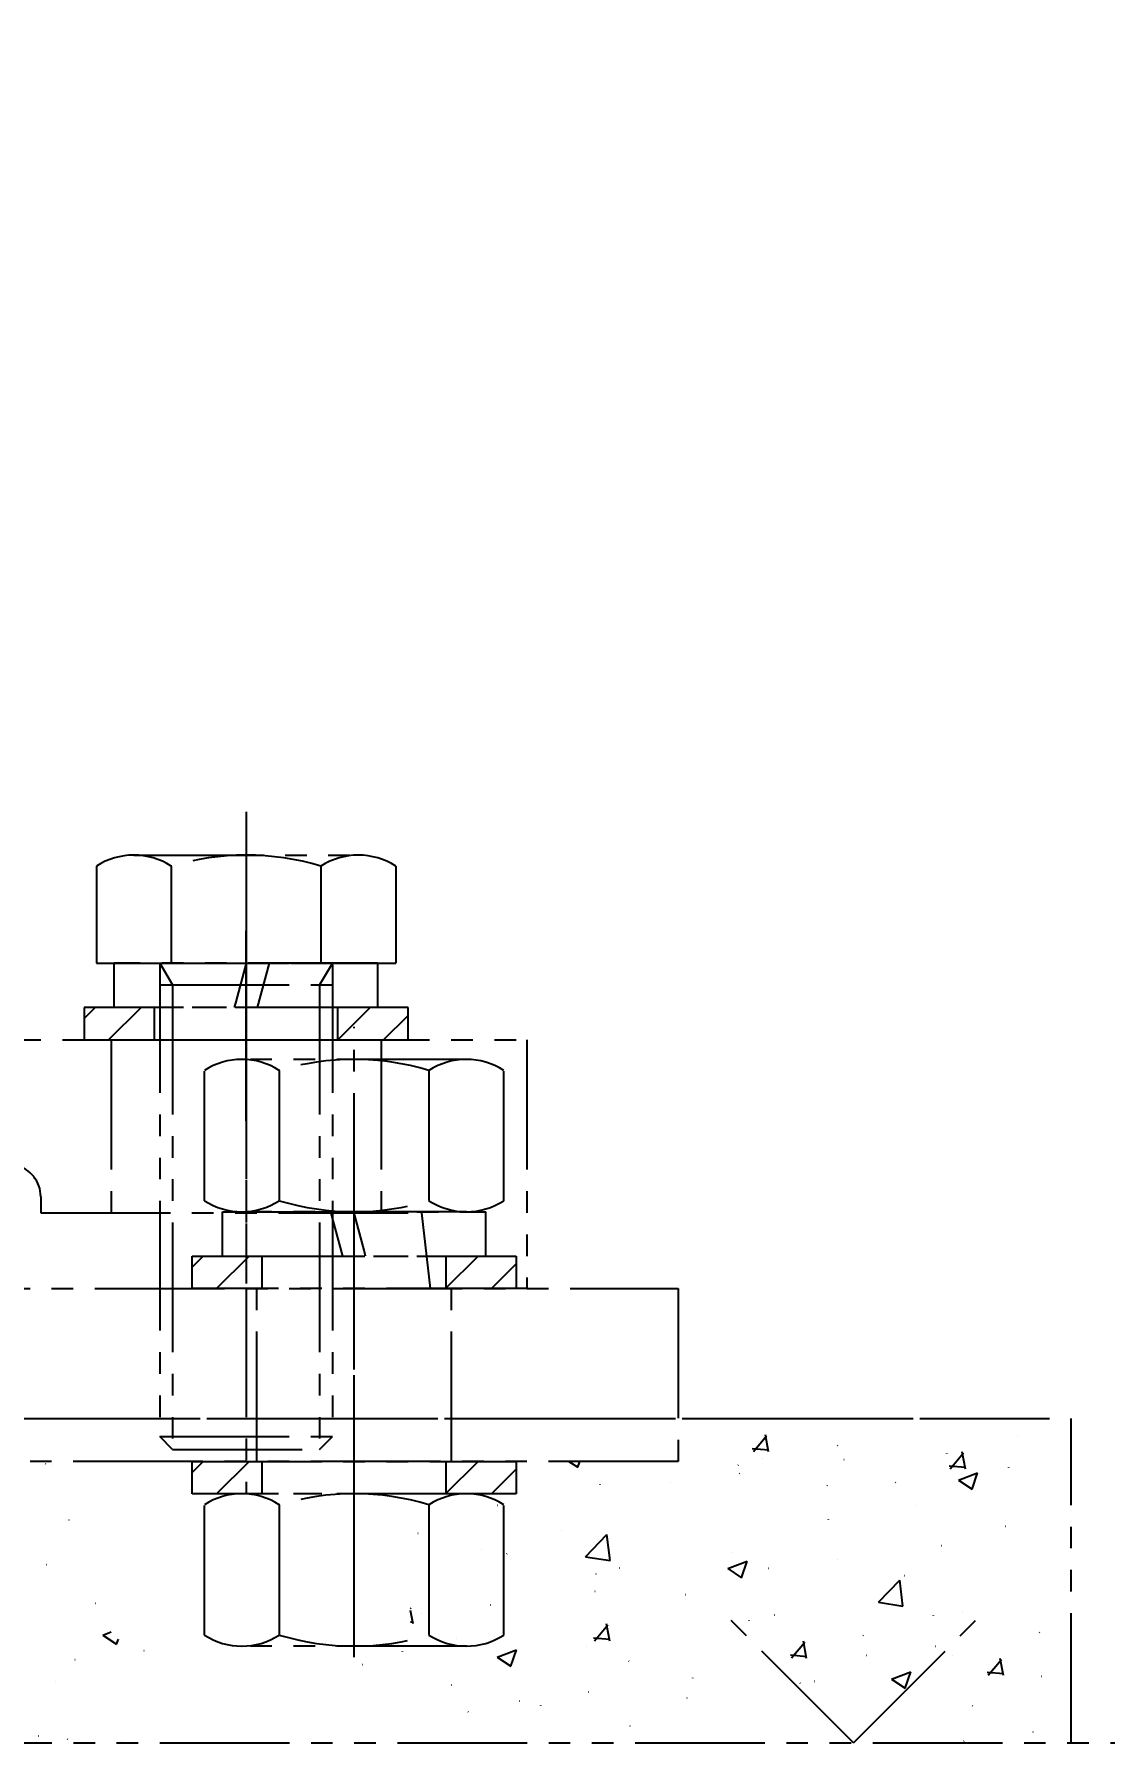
# Model space of a CAD drawing. Header units: millimetres. Extents: x -50460 to 50460, y -35640 to 35640.
# Drawn here: x 33276.4 to 33375.6, y 20464.4 to 20622.6 of the extents above; entities that cross this region are included whole.
import ezdxf

# ---------------------------------------------------------------- set-up
doc = ezdxf.new("R2010")
doc.units = ezdxf.units.MM
doc.linetypes.add('双点画线', pattern=[22, 12, -2, 2, -2, 2, -2])
doc.layers.get('0').update_dxf_attribs({"lineweight": 35})
for name, color, linetype, lineweight in [('7', 30, '双点画线', 18), ('EB0', 7, 'Continuous', 15), ('尺寸线层', 4, 'Continuous', 18)]:
    doc.layers.add(name, color=color, linetype=linetype, lineweight=lineweight)
doc.dimstyles.new('AM_DEMATIC$0', dxfattribs={"dimscale": 120, "dimtxt": 3, "dimasz": 1.5, "dimexe": 1, "dimexo": 0, "dimgap": 1, "dimtad": 1, "dimdsep": 46, "dimtxsty": 'Standard', "dimblk": '_CAXARROW', "dimcen": 0, "dimdle": 3, "dimclrd": 256, "dimclre": 256, "dimclrt": 2, "dimadec": 0, "dimazin": 2, "dimtfac": 0.7071067811865475, "dimtdec": 3, "dimtmove": 0, "dimatfit": 3, "dimfxl": 0, "dimfrac": 2, "dimtolj": 1, "dimlwd": 18, "dimarcsym": 0})

# ---------------------------------------------------------------- blocks, each defined once
blk = doc.blocks.new('*X591')
at = {"layer": '7', "linetype": '双点画线', "lineweight": 25}
for p, q in [((75, 86.14999957531472), (75, 23.14999957531472)), ((61.14359353945474, 81.12825016146599), (61.14359353945474, 72.14999957531472)), ((64.60769515458378, 82.14999957531472), (85.39230484541622, 82.14999957531472)), ((68.07179676972737, 81.12825016146599), (68.07179676972737, 72.14999957531472)), ((81.92820323027263, 81.12825016146599), (81.92820323027263, 72.14999957531472)), ((88.85640646054526, 81.12825016146599), (88.85640646054526, 72.14999957531472)), ((75, 79.99757130484795), (75, 58.69943262291781)), ((75, 57.54999957531618), (75, 75.54999957531618)), ((75, 65.04999957531618), (75, 75.14999957531472)), ((61.14359353945474, 72.14999957531472), (88.85640646054526, 72.14999957531472)), ((87.19999999999709, 72.14999957531472), (62.80000000000291, 72.14999957531472)), ((62.80000000000291, 68.04999957531618), (62.80000000000291, 72.14999957531472)), ((67, 72.14999957531472), (83, 72.14999957531472)), ((67, 72.14999957531472), (68.19999999999709, 70.14999957531472)), ((67, 72.14999957531472), (67, 28.34999957531545)), ((74.08101014103158, 68.58057861777343), (75.03743360404042, 72.14999957531472)), ((76.06115808492177, 68.04999957531618), (77.15974977388396, 72.14999957531472)), ((83, 72.14999957531472), (81.80000000000291, 70.14999957531472)), ((83, 72.14999957531472), (83, 28.34999957531545)), ((87.19999999999709, 68.04999957531618), (87.19999999999709, 72.14999957531472)), ((67, 70.14999957531472), (83, 70.14999957531472)), ((68.19999999999709, 70.14999957531472), (68.19999999999709, 27.14999957531472)), ((75, 70.07114860946967), (75, 42.50076767699284)), ((81.80000000000291, 70.14999957531472), (81.80000000000291, 27.14999957531472)), ((90, 68.04999957531618), (60, 68.04999957531618)), ((60, 68.04999957531618), (60, 65.04999957531618)), ((60.00000000029104, 67.02056232410177), (61.02943725162186, 68.0499995754326)), ((62.27207793894922, 65.04999957560722), (65.2720779387164, 68.0499995754326)), ((87.19999999999709, 68.04999957531618), (62.80000000000291, 68.04999957531618)), ((66.5, 68.04999957531618), (66.5, 65.04999957531618)), ((73.93884191507823, 68.04999957531618), (74.08101014103158, 68.58057861777343)), ((83.5, 65.04999957531618), (83.5, 68.04999957531618)), ((83.50000000011642, 65.06471820124352), (86.48528137407266, 68.04999957525797)), ((90, 65.04999957531618), (90, 68.04999957531618)), ((87.72792206140002, 65.04999957537439), (89.99999999994179, 67.32207751397436)), ((35.99041606974788, 65.04999957531618), (100.9904147956986, 65.04999957531618)), ((60, 65.04999957531618), (90, 65.04999957531618)), ((62.5, 65.04999957531618), (62.5, 49.04999993294405)), ((85, 48.12825058615272), (85, 66.25)), ((87.5, 65.04999957531618), (87.5, 49.04999993294405)), ((100.9904147956986, 65.04999957531618), (100.9904147956986, 42.04999999999927)), ((95.39230484541622, 63.25), (74.60769515458378, 63.25)), ((71.14359353945474, 50.17174941384656), (71.14359353945474, 62.2282505861549)), ((78.07179676972737, 62.2282505861549), (78.07179676972737, 50.17174941384656)), ((91.92820323027263, 62.2282505861549), (91.92820323027263, 50.17174941384656)), ((98.85640646054526, 50.17174941384656), (98.85640646054526, 62.2282505861549)), ((85, 34.54999999999927), (85, 52.54999999999927)), ((85, 42.04999999999927), (85, 52.14999999999782)), ((55.99041562271304, 50.53137171963681), (55.99041562271304, 49.04999993294405)), ((55.99041562271304, 49.04999993294405), (91.25837241701083, 49.04999993294405)), ((72.80000000000291, 49.14999999999782), (97.19999999999709, 49.14999999999782)), ((72.80000000000291, 45.04999999999927), (72.80000000000291, 49.14999999999782)), ((95.39230484541622, 49.15000000000146), (74.60769515458378, 49.15000000000146)), ((83.93884191507823, 45.04999999999927), (82.84025022611604, 49.14999999999782)), ((85.91898985896842, 45.58057904246016), (84.96256639595958, 49.14999999999782)), ((85, 22.03450885701386), (85, 50.39824813189989)), ((92.06666113980464, 42.04999999999927), (91.25836691097356, 49.05000946968721)), ((97.19999999999709, 45.04999999999927), (97.19999999999709, 49.14999999999782)), ((70, 45.04999999999927), (100, 45.04999999999927)), ((70, 42.04999999999927), (70, 45.04999999999927)), ((70, 44.02056274843562), (71.02943725168006, 45.0500000001739)), ((72.27207793854177, 42.04999999988286), (75.27207793859998, 45.04999999994106)), ((72.80000000000291, 45.04999999999927), (97.19999999999709, 45.04999999999927)), ((76.5, 42.04999999999927), (76.5, 45.04999999999927)), ((86.06115808492177, 45.04999999999927), (85.91898985896842, 45.58057904246016)), ((93.5, 45.04999999999927), (93.5, 42.04999999999927)), ((93.50000000017462, 42.06471862598482), (96.48528137401445, 45.04999999988286)), ((97.7279220612836, 42.04999999994106), (99.99999999982538, 44.32207793848283)), ((100, 45.04999999999927), (100, 42.04999999999927)), ((-115, 42.04999999999927), (115, 42.04999999999927)), ((100, 42.04999999999927), (70, 42.04999999999927)), ((76, 26.04999999999927), (76, 42.04999999999927)), ((100.9904147956986, 42.04999999999927), (92.06666113980464, 42.04999999999927)), ((94, 26.04999999999927), (94, 42.04999999999927)), ((115, 42.04999999999927), (115, 26.04999999999927)), ((85, 15.54999999999927), (85, 33.54999999999927)), ((-148.6353144765162, 30.00000009739233), (151.3646855234838, 30.00000009739961)), ((-139.2440376815503, 29.99999999999636), (139.2440376815503, 30)), ((123.3631971470895, 26.92111082651172), (123.0695080760779, 28.51325102265037)), ((151.3646855234838, 9.739960660226643e-08), (151.3646855234838, 30.00000009739597)), ((68.19999999999709, 27.14999957531472), (67, 28.34999957531545)), ((67, 28.34999957531545), (83, 28.34999957531545)), ((68.19999999999709, 27.14999957531472), (81.80000000000291, 27.14999957531472)), ((81.80000000000291, 27.14999957531472), (83, 28.34999957531545)), ((121.8612969860842, 27.24057641190302), (123.3794977059879, 27.10775105995708)), ((121.9597348007665, 26.95773701793587), (123.1842451972188, 28.41705168207773)), ((129.7119206325151, 27.53808744995331), (129.733342775231, 27.52444003989876)), ((141.5816043960949, 25.32719229167196), (141.2879153250833, 26.91933248781061)), ((146.398647998838, 28.3238271784212), (146.423830698317, 28.32714254370148)), ((115, 26.04999999999927), (-115, 26.04999999999927)), ((56.41382079536561, 25.84293192995028), (56.43524293809605, 25.82928451989937)), ((57.09423691610573, 25.70503834986084), (57.11941961558477, 25.70835371514477)), ((70, 26.04999999999927), (100, 26.04999999999927)), ((70, 23.04999999999927), (70, 26.04999999999927)), ((70, 25.02056274843562), (71.02943725168006, 26.0500000001739)), ((72.27207793854177, 23.04999999988286), (75.27207793859998, 26.04999999994106)), ((76.5, 23.04999999999927), (76.5, 26.04999999999927)), ((85, 7.928250586151989), (85, 26.04999999999927)), ((93.5, 26.04999999999927), (93.5, 23.04999999999927)), ((93.50000000017462, 23.06471862598482), (96.48528137401445, 26.04999999988286)), ((97.7279220612836, 23.04999999994106), (99.99999999982538, 25.32207793848283)), ((100, 26.04999999999927), (100, 23.04999999999927)), ((104.8814072325622, 26.0500000978318), (105.6961702571862, 25.50043549852489)), ((105.6961863941251, 25.50035601129275), (105.8806133004691, 26.05000009765718)), ((120.5524889204971, 25.70796343547772), (120.5726400953426, 25.72342597577517)), ((122.766679546985, 26.28373643224768), (122.7854063913401, 26.26657644097577)), ((130.3320857312938, 26.20862412825591), (130.3572684307728, 26.21193949353983)), ((139.8328221610864, 26.76171283348231), (139.8515490054269, 26.7445528422104)), ((140.0797056247975, 25.64667218853356), (141.5979063446866, 25.51384683658762)), ((140.1781434388395, 25.36383278937137), (141.4026538352919, 26.82314745351323)), ((145.5700348684186, 25.50055366114975), (145.5914570111345, 25.48690625109884)), ((107.7417629675765, 23.93532098220749), (107.7604898119316, 23.91816099093194)), ((114.30329751299, 24.0983941260165), (114.328480212469, 24.10170949129679)), ((120.6871118308773, 24.93883922510213), (120.7122945303563, 24.94215459038242)), ((128.7998174339591, 23.81785415817649), (128.8199686088046, 23.83331669847394)), ((135.0888784561539, 24.11258752689901), (135.1103005988698, 24.09894011684446)), ((140.9358046351845, 24.31841698721473), (142.7142753476655, 25.00110793109707)), ((140.9358046812122, 24.31841699028519), (142.1992579417856, 23.46620700539643)), ((142.1992721331771, 23.46609896569862), (142.7142907677771, 25.00099944475733)), ((100, 23.04999999999927), (70, 23.04999999999927)), ((95.39230484541622, 23.04999999999927), (74.60769515458378, 23.04999999999927)), ((58.58456116003799, 20.63095272978535), (58.60328800439311, 20.61379273851344)), ((71.14359353945474, 9.971749413849466), (71.14359353945474, 22.02825058615417)), ((78.07179676972737, 22.02825058615417), (78.07179676972737, 9.971749413849466)), ((91.92820323027263, 22.02825058615417), (91.92820323027263, 9.971749413849466)), ((98.23673524544574, 21.98319107585121), (98.26191794492479, 21.9865064411315)), ((98.85640646054526, 9.971749413849466), (98.85640646054526, 22.02825058615417)), ((128.8716308067087, 20.68957927711017), (128.8903576510638, 20.67241928583462)), ((137.047145947392, 21.92774488090436), (137.0672971222375, 21.94320742120181)), ((90.8991147208435, 19.39114317624626), (90.91926589568902, 19.40660571654007)), ((104.1595406448178, 19.62115128304504), (104.1809627875336, 19.60750387299049)), ((106.4288649516675, 17.21006356604994), (108.4072327356116, 19.27194793754461)), ((108.6878662425006, 16.85964423379846), (108.4072423570469, 19.27187740512454)), ((145.2944744608685, 20.03763560358857), (145.3146256356995, 20.05309814388602)), ((96.78057161319884, 17.86318742583899), (96.79929845755396, 17.84602743456344)), ((99.14644323433458, 17.50103389891228), (99.1665944091801, 17.51649643920609)), ((120.0176548806485, 17.58361749414325), (120.0390770233789, 17.56997008409235)), ((139.3792335747858, 18.26134380182339), (139.4044162742648, 18.26465916710367)), ((56.4964108591812, 16.48797312029274), (56.52159355866024, 16.49128848557302)), ((106.4288649550435, 17.21006359474632), (108.6878585080849, 16.85971501505992)), ((109.536498468442, 16.19565135999073), (109.5579206111724, 16.18200394993619)), ((119.5941560854553, 16.12612566060852), (121.3726267979364, 16.80881660449086)), ((119.594156123494, 16.12612566474127), (120.8576093840675, 15.27391567984887)), ((120.8576173672045, 15.27382434927131), (121.3726360017899, 16.80872482833001)), ((123.3504453564674, 16.15111379958034), (123.3756280559464, 16.15442916486427)), ((129.7342596743692, 16.99155889866597), (129.7594423738483, 16.9948742639499)), ((107.3937717477529, 15.6109246216547), (107.4139229225984, 15.62638716194851)), ((133.536787586796, 13.005880602057), (135.5151553707401, 15.06776497355168)), ((135.7957850957027, 12.65544433737159), (135.5151612102491, 15.06767750869767)), ((135.9614576874301, 15.49149406511424), (135.9828798301605, 15.47784665506333)), ((61.03415318540647, 12.91196624380973), (61.05430436025199, 12.92742878410718)), ((97.63890918852121, 12.76612584626128), (97.66409188800026, 12.7694412115452)), ((107.2838830889377, 14.03591074941869), (107.3090657884168, 14.03922611469898)), ((115.6411002612149, 13.72081534435347), (115.6612514360604, 13.73627788465092)), ((133.5367875916127, 13.00588063849136), (135.795781144654, 12.65553205880497)), ((90.22109198402904, 12.43885359132764), (90.27171180173173, 12.49917994093266)), ((90.45065160255763, 11.00326499300354), (90.2210919844365, 12.24774812662145)), ((90.22109198408725, 11.21139035125452), (90.4669643023517, 11.18987931073571)), ((91.25509487061936, 11.92568074717565), (91.2802775700984, 11.92899611245957)), ((131.2166026214109, 0), (119.21660262144, 12)), ((121.5247204128391, 11.3055674049574), (121.5434472571942, 11.28840741368185)), ((123.8884287746623, 11.83070606708134), (123.9085799494933, 11.84616860737515)), ((131.2166026214109, 0), (143.21660262144, 12)), ((138.5908630269405, 11.78354380619567), (138.6095898712956, 11.76638381492012)), ((141.3384155110689, 12.06599414205994), (141.3598376537993, 12.05234673200903)), ((61.74941986218619, 9.968062830310373), (62.50827906293853, 10.25936158510376)), ((61.7494198812783, 9.968062832460419), (63.01287314185174, 9.11585284757166)), ((63.01287686219439, 9.115806778423575), (63.17403523137909, 9.59610407540822)), ((94.46527489293658, 9.666681327205879), (94.48669703565247, 9.653033917154971)), ((107.1671722211613, 9.728800439312181), (108.6853729410504, 9.595975087366241)), ((107.2656100433378, 9.445961048237223), (108.4901204397902, 10.90527571237908)), ((108.6690588515485, 9.409346458163782), (108.3753697805369, 11.00148665430243)), ((132.1357572881243, 9.94059678976555), (132.1559084629698, 9.956059330062999)), ((148.4382073262386, 10.22423678634004), (148.4633900257177, 10.22755215162033)), ((65.54355870267318, 8.540692793867493), (65.56874140215223, 8.54400815914778)), ((95.39230484541622, 8.950000000000728), (74.60769515458378, 8.950000000000728)), ((89.43366121938743, 8.479175553744426), (89.45238806374255, 8.462015562472516)), ((98.25250753572618, 7.933834334002313), (100.0309782482072, 8.616525277884648)), ((98.25250756579044, 7.933834339211899), (99.51596082636388, 7.081624354319501)), ((99.51596260126098, 7.081549732829444), (100.0309812358464, 8.61645021188815)), ((106.4998038334306, 8.957151954924484), (106.5185306777857, 8.939991963648936)), ((125.3855808598601, 8.134896215942717), (126.9037815797492, 8.002070863996778)), ((125.4840186813963, 7.852056819672725), (126.7085290778487, 9.311371483814582)), ((126.8874661005684, 7.815427923327661), (126.5937770295568, 9.407568119466305)), ((132.4094191079203, 8.114006784097), (132.4346018073993, 8.117322149380925)), ((138.7932334258221, 8.954451883182628), (138.8184161253012, 8.957767248466553)), ((140.3830858015135, 8.050487512558902), (140.403236976359, 8.065950052856351)), ((59.15974438477133, 7.700247694778227), (59.18492708425038, 7.703563060062152)), ((85.77613872574875, 7.241638411953318), (85.79628990059427, 7.257100952250767)), ((110.4090776996891, 7.574557898129569), (110.430499842405, 7.560910488075024)), ((134.7555952092662, 5.899605837708805), (136.5340659217472, 6.582296781594778)), ((136.019048340313, 5.047292687235313), (136.534066974913, 6.582193166294019)), ((143.6039894985588, 6.540991992573254), (145.1221902184625, 6.408166640627314)), ((143.7024273195129, 6.25815259106821), (144.9269377159653, 7.717467255210067)), ((145.1058733495738, 6.221509388487902), (144.8121842785622, 7.813649584626546)), ((57.34260202589212, 5.652783702491433), (57.36132887024723, 5.635623711219523)), ((94.02346723916708, 5.35152913471029), (94.0436184140126, 5.366991675007739)), ((116.3428568403906, 5.998803733931709), (116.3680395398696, 6.002119099215633)), ((126.2671919356217, 5.537024109369668), (126.2886140783376, 5.52337669931876)), ((127.6296716725483, 5.711410249816254), (127.6483985169034, 5.694250258540706)), ((134.7555952503753, 5.899605846065242), (136.0190485109488, 5.047395861176483)), ((148.6304143150046, 6.160378235217649), (148.6505654898501, 6.175840775515098)), ((100.3140686220722, 3.888573731692304), (100.3392513215513, 3.891889096976229)), ((102.2707957526291, 3.461419857412693), (102.29094692746, 3.476882397710142)), ((106.6978829399741, 4.729018830777932), (106.7230656394531, 4.732334196061856)), ((115.7860355233279, 4.149057975075266), (115.8074576660438, 4.13541056502072)), ((142.2109947423451, 3.444900680260616), (142.2324168850755, 3.431253270209709)), ((95.53861247911118, 2.885018398603279), (95.5573393234663, 2.867858407331369)), ((110.5181242660619, 1.571310580136924), (110.5382754409075, 1.586773120434373)), ((-196.9880402761337, -3.637978807091713e-12), (199.7174075539951, 0)), ((55.76004337891936, 0.6464924273823272), (55.78019455376489, 0.661954967679776)), ((58.43173849297455, 0.3617790260686888), (58.45316063570499, 0.3481316160141432)), ((63.44755328561587, 0.05862654735028627), (63.46628012997098, 0.04146655607837602)), ((141.4565669514122, 0.1667264576717571), (141.4817496508913, 0.1700418229556817)), ((147.5879525659839, 0.01940075720631285), (147.6093747087143, 0.005753347155405208)), ((147.8403812693141, 1.007171556757385), (147.8655639687931, 1.010486922041309))]:
    blk.add_line(p, q, dxfattribs=at)
for centre, radius, start, end in [((64.60769515458378, 75.76684354512327), 6.383156030192958, 57.13276776345472, 122.8672322364334), ((75, 58.14999957531472), 24.00000000000005, 73.22134511910264, 106.7786548810232), ((85.39230484541622, 75.76684354512327), 6.383156030192958, 57.13276776345482, 122.8672322364334), ((74.60769515458378, 56.86684396980854), 6.383156030192962, 57.13276776345496, 122.8672322364337), ((85, 39.25), 24.00000000000005, 73.22134511910264, 106.778654881023), ((95.39230484541622, 56.86684396980854), 6.383156030192942, 57.13276776345504, 122.8672322364331), ((52.99041562271304, 50.53137181575948), 3, 1.357036664091101e-13, 76.99999711449397), ((74.60769515458378, 55.53315603019291), 6.383156030192962, 237.132767763455, 302.8672322364335), ((85, 73.15000000000146), 24.00000000000005, 253.2213451191027, 286.7786548810228), ((95.39230484541622, 55.53315603019291), 6.383156030192962, 237.132767763455, 302.8672322364337), ((74.60769515458378, 16.66684396980781), 6.38315603019297, 57.13276776345491, 122.8672322364336), ((85, -0.9500000000007276), 24.00000000000005, 73.22134511910258, 106.7786548810229), ((95.39230484541622, 16.66684396980781), 6.38315603019297, 57.13276776345477, 122.8672322364332), ((74.60769515458378, 15.33315603019219), 6.38315603019297, 237.132767763455, 302.8672322364338), ((85, 32.95000000000073), 24.00000000000006, 253.2213451191026, 286.7786548810229), ((95.39230484541622, 15.33315603019219), 6.38315603019295, 237.132767763455, 302.8672322364334)]:
    blk.add_arc(centre, radius, start, end, dxfattribs=at)
blk = doc.blocks.new('*X590')
at = {"layer": 'EB0'}
blk.add_blockref('*X591', (0, 7.275957614183426e-12), dxfattribs=at)
blk = doc.blocks.new('*X647')
at = {"layer": '尺寸线层', "linetype": 'Continuous', "lineweight": 18}
for points in [[(31921.06310700121, 18578.15995013993), (32101.06310700121, 18555.65995013993), (32101.06310700121, 18600.65995013993)], [(33071.06310700115, 18578.15995013993), (32891.06310700115, 18555.65995013993), (32891.06310700115, 18600.65995013993)]]:
    blk.add_hatch(color=256, dxfattribs=at).paths.add_polyline_path(points, flags=0)
at = {"layer": '尺寸线层'}
for p, q in [((31921.06310700121, 21162.18193107477), (31921.06310700121, 18458.15995013993)), ((33071.06310700115, 20461.44460688288), (33071.06310700115, 18458.15995013993))]:
    blk.add_line(p, q, dxfattribs=at)
at = {"layer": '尺寸线层', "linetype": 'Continuous', "lineweight": 18}
blk.add_line((33071.06310700115, 18578.15995013993), (31921.06310700121, 18578.15995013993), dxfattribs=at)
at = {"layer": '尺寸线层', "color": 2, "insert": (32509.06310650119, 18878.15995013993), "char_height": 360.0000000000001, "width": 1880.000000000007, "attachment_point": 5, "line_spacing_factor": 1.37}
blk.add_mtext('1150', dxfattribs=at)
blk = doc.blocks.new('_CAXARROW')
blk.add_hatch(color=0).paths.add_polyline_path([(0, 0), (-1, 0.125), (-1, -0.125)], flags=0)
blk = doc.blocks.new('*X648')
at = {"layer": '尺寸线层', "linetype": 'Continuous', "lineweight": 18}
for points in [[(33071.06310700115, 18578.15995013993), (33251.06310700115, 18600.65995013993), (33251.06310700115, 18555.65995013993)], [(34221.06310700121, 18578.15995013993), (34041.06310700121, 18600.65995013993), (34041.06310700121, 18555.65995013993)]]:
    blk.add_hatch(color=256, dxfattribs=at).paths.add_polyline_path(points, flags=0)
at = {"layer": '尺寸线层'}
for p, q in [((34221.06310700121, 21162.18193107477), (34221.06310700121, 18458.15995013993)), ((33071.06310700115, 20461.44460688288), (33071.06310700115, 18458.15995013993))]:
    blk.add_line(p, q, dxfattribs=at)
at = {"layer": '尺寸线层', "linetype": 'Continuous', "lineweight": 18}
blk.add_line((33071.06310700115, 18578.15995013993), (34221.06310700121, 18578.15995013993), dxfattribs=at)
at = {"layer": '尺寸线层', "color": 2, "insert": (33627.33097766828, 18878.15995013993), "char_height": 360.0000000000001, "width": 1880, "attachment_point": 5, "line_spacing_factor": 1.37}
blk.add_mtext('1150', dxfattribs=at)
blk = doc.blocks.new('*X649')
at = {"layer": '尺寸线层', "linetype": 'Continuous', "lineweight": 18}
for points in [[(32446.06310700117, 19488.91433521855), (32626.06310700117, 19511.41433521855), (32626.06310700117, 19466.41433521855)], [(33696.06310700117, 19488.91433521855), (33516.06310700117, 19511.41433521855), (33516.06310700117, 19466.41433521855)]]:
    blk.add_hatch(color=256, dxfattribs=at).paths.add_polyline_path(points, flags=0)
at = {"layer": '尺寸线层'}
for p, q in [((32446.06310700117, 21939.44460688287), (32446.06310700117, 19368.91433521855)), ((33696.06310700117, 21939.44460688287), (33696.06310700117, 19368.91433521855))]:
    blk.add_line(p, q, dxfattribs=at)
at = {"layer": '尺寸线层', "linetype": 'Continuous', "lineweight": 18}
blk.add_line((32446.06310700117, 19488.91433521855), (33696.06310700117, 19488.91433521855), dxfattribs=at)
at = {"layer": '尺寸线层', "color": 2, "insert": (33084.06310750116, 19788.91433521858), "char_height": 360.0000000000001, "width": 1880, "attachment_point": 5, "line_spacing_factor": 1.37}
blk.add_mtext('1250', dxfattribs=at)

msp = doc.modelspace()

# ---------------------------------------------------------------- block references
at = {"layer": '尺寸线层'}
msp.add_blockref('*X590', (33221.06310700115, 20464.44460688288), dxfattribs=at)

# ---------------------------------------------------------------- dimensions: what is measured, and where the dimension line sits
for base, p1, p2, picture, middle in [((33696.06310700117, 19488.91433521855), (32446.06310700117, 21939.44460688287), (33696.06310700117, 21939.44460688287), '*X649', (33071.06310700117, 19488.91433521855)), ((31921.06310700121, 18578.15995013993), (33071.06310700115, 20461.44460688288), (31921.06310700121, 21162.18193107477), '*X647', (32496.06310700118, 18578.15995013993))]:
    dim = msp.add_linear_dim(base=base, p1=p1, p2=p2, dimstyle='AM_DEMATIC$0', override={"dimsah": 1, "dimtfill": 1, "dimtzin": 8}, dxfattribs=at)
    dim.commit()
    dim.dimension.update_dxf_attribs({"geometry": picture, "text_midpoint": middle})
dim = msp.add_linear_dim(base=(34221.06310700121, 18578.15995013993), p1=(33071.06310700115, 20461.44460688288), p2=(34221.06310700121, 21162.18193107477), dimstyle='AM_DEMATIC$0', override={"dimsah": 1, "dimtfill": 1, "dimtzin": 8}, dxfattribs=at)
dim.commit()
dim.dimension.update_dxf_attribs({"geometry": '*X648', "text_midpoint": (33614.33097766828, 18578.15995013993), "dimtype": 160})

doc.saveas('drawing.dxf')
